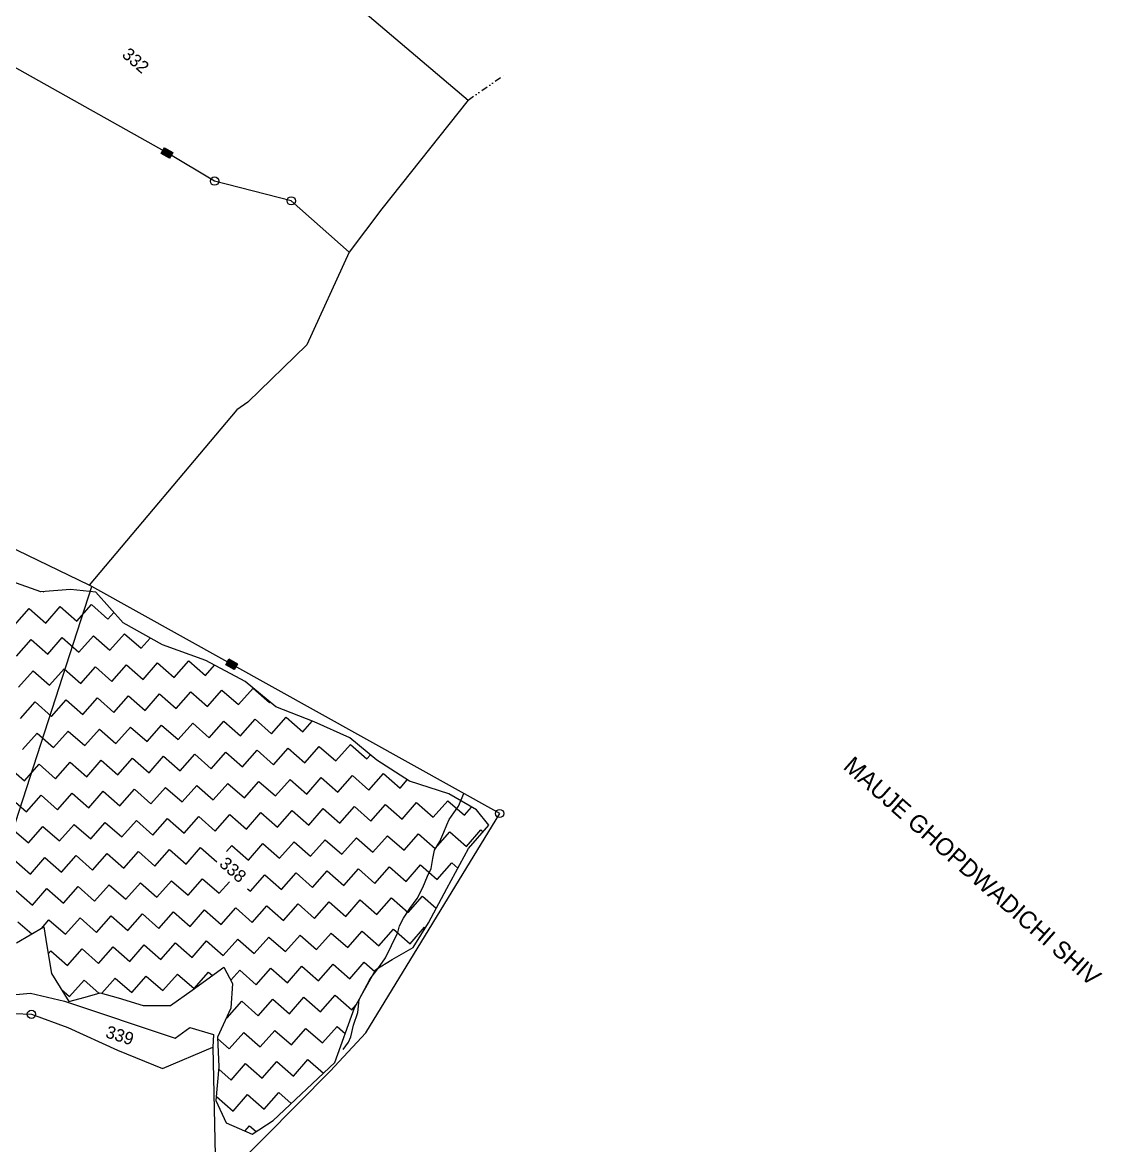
# Model space of a CAD drawing. Header units: metres. Extents: x 316400 to 324250, y 1868140 to 1873603.
# Drawn here: x 322909 to 323742, y 1870184 to 1871051 of the extents above; entities that cross this region are included whole.
import ezdxf

# ---------------------------------------------------------------- set-up
doc = ezdxf.new("R2010")
doc.units = ezdxf.units.M
doc.linetypes.add('DIVIDE', pattern=[1.25, 0.5, -0.25, 0, -0.25, 0, -0.25])
for name, color, linetype in [('LINE_WATER', 4, 'Continuous'), ('POLY_HATCH', 12, 'Continuous'), ('POLY_PARCEL', 6, 'Continuous'), ('TEXT_MAPOUT', 7, 'Continuous'), ('TEXT_PARCEL', 7, 'Continuous'), ('V_BOUND_LINE', 7, 'Continuous'), ('V_DIVIDE_LINE', 7, 'DIVIDE')]:
    doc.layers.add(name, color=color, linetype=linetype)
doc.styles.add('TEXT_MAP', font='')
doc.styles.get('TEXT_MAP').set_extended_font_data('Kruti Dev 050')

msp = doc.modelspace()

# ---------------------------------------------------------------- hatches: boundary and pattern name
for points in [[(323018.28, 1870954.43), (323015.75, 1870949.93), (323022.25, 1870946.27), (323024.79, 1870950.77)], [(323072.05, 1870551.56), (323074.56, 1870556.07), (323068.04, 1870559.7), (323065.53, 1870555.19)]]:
    msp.add_hatch(color=256).paths.add_polyline_path(points)

# ---------------------------------------------------------------- linework, layer by layer
for points in [[(323022.25, 1870946.27), (323015.75, 1870949.93), (323018.28, 1870954.43), (323024.79, 1870950.77)], [(323068.04, 1870559.7), (323074.56, 1870556.07), (323072.05, 1870551.56), (323065.53, 1870555.19)]]:
    msp.add_lwpolyline(points, close=True)
for centre in [(323056.9, 1870928.63), (323116.06, 1870913.43), (323276.9, 1870440.4), (322915.62, 1870285.42)]:
    msp.add_circle(centre, 3.19)
at = {"layer": 'LINE_WATER'}
for p, q in [((323245.13, 1870446), (323249.18, 1870455.84)), ((323237.85, 1870435.91), (323245.13, 1870446)), ((323245.13, 1870446), (323245.13, 1870446)), ((323233.85, 1870426.13), (323236.08, 1870431.79)), ((323236.08, 1870431.79), (323237.85, 1870435.91)), ((323230.6, 1870418.71), (323233.85, 1870426.13)), ((323226.55, 1870411.99), (323230.6, 1870418.71)), ((323224.11, 1870398.06), (323225.39, 1870405.73)), ((323225.39, 1870405.73), (323226.55, 1870411.99)), ((323221.27, 1870391.98), (323224.11, 1870398.06)), ((323217.52, 1870383.39), (323221.27, 1870391.98)), ((323213.12, 1870374.86), (323217.52, 1870383.39)), ((323207.52, 1870367.19), (323213.12, 1870374.86)), ((323202.76, 1870359.68), (323207.52, 1870367.19)), ((323198.29, 1870348.54), (323199.62, 1870353.58)), ((323199.62, 1870353.58), (323202.76, 1870359.68)), ((323193.5, 1870338.57), (323198.29, 1870348.54)), ((323188.88, 1870328.98), (323193.5, 1870338.57)), ((323182.86, 1870320.44), (323188.88, 1870328.98)), ((323177.08, 1870312.76), (323182.86, 1870320.44)), ((323172.65, 1870304.61), (323177.08, 1870312.76)), ((323168.48, 1870296.75), (323172.65, 1870304.61)), ((323167.37, 1870286.72), (323168.48, 1870296.75)), ((323163.99, 1870276.93), (323167.37, 1870286.72)), ((323161.96, 1870268.08), (323163.99, 1870276.93)), ((323160.16, 1870263.81), (323161.96, 1870268.08)), ((323156.17, 1870258.28), (323160.16, 1870263.81))]:
    msp.add_line(p, q, dxfattribs=at)
at = {"layer": 'POLY_HATCH'}
for p, q in [((322922.88, 1870611.46), (322900.35, 1870619.58)), ((322945.81, 1870613.43), (322922.88, 1870611.46)), ((322965.19, 1870611.36), (322945.81, 1870613.43)), ((322986.3, 1870587.56), (322965.19, 1870611.36)), ((323016.68, 1870570.58), (322986.3, 1870587.56)), ((323050.21, 1870558.65), (323016.68, 1870570.58)), ((323080.55, 1870542.36), (323050.21, 1870558.65)), ((323104.16, 1870522.88), (323080.55, 1870542.36)), ((323133.86, 1870511.06), (323104.16, 1870522.88)), ((323161.17, 1870498.74), (323133.86, 1870511.06)), ((323182.21, 1870481.52), (323161.17, 1870498.74)), ((323207.35, 1870465.25), (323182.21, 1870481.52)), ((323237.61, 1870455.55), (323207.35, 1870465.25)), ((323259.03, 1870443.2), (323237.61, 1870455.55)), ((323268.62, 1870431.5), (323259.03, 1870443.2)), ((323252.97, 1870413.35), (323268.62, 1870431.5)), ((323236.04, 1870382.64), (323252.97, 1870413.35)), ((323221.97, 1870355.93), (323236.04, 1870382.64)), ((322904.16, 1870340.56), (322925.04, 1870352.8)), ((322925.04, 1870352.8), (322927.53, 1870338.22)), ((323210.18, 1870336.98), (323221.97, 1870355.93)), ((322927.53, 1870338.22), (322931.16, 1870316.78)), ((323193.95, 1870327.81), (323210.18, 1870336.98)), ((323181.46, 1870319.92), (323193.95, 1870327.81)), ((323039.63, 1870304.04), (323063.98, 1870321.69)), ((323063.98, 1870321.69), (323070.85, 1870309.13)), ((323164.8, 1870290.26), (323181.46, 1870319.92)), ((322931.16, 1870316.78), (322944.5, 1870295.26)), ((323070.85, 1870309.13), (323069.47, 1870290.14)), ((322956.94, 1870298.65), (322968.68, 1870301.99)), ((322968.68, 1870301.99), (322982.62, 1870298.19)), ((323022.89, 1870292.06), (323039.63, 1870304.04)), ((322944.5, 1870295.26), (322956.94, 1870298.65)), ((322982.62, 1870298.19), (323001.89, 1870292.29)), ((323001.89, 1870292.29), (323022.89, 1870292.06)), ((323069.47, 1870290.14), (323059.28, 1870267.83)), ((323149.64, 1870248.22), (323164.8, 1870290.26)), ((323059.28, 1870267.83), (323060.23, 1870244.84)), ((323102.06, 1870203.45), (323149.64, 1870248.22)), ((323060.23, 1870244.84), (323057.9, 1870218.86)), ((323057.9, 1870218.86), (323065.78, 1870201.51)), ((323065.78, 1870201.51), (323085.92, 1870192.89)), ((323085.92, 1870192.89), (323102.06, 1870203.45))]:
    msp.add_line(p, q, dxfattribs=at)
at = {"layer": 'POLY_HATCH', "linetype": 'Continuous', "ltscale": 10}
for p, q in [((322948.98, 1870613.09), (322949.11, 1870612.98)), ((322949.11, 1870612.98), (322949.19, 1870613.07)), ((322924.87, 1870611.63), (322925.08, 1870611.45)), ((322925.08, 1870611.45), (322925.27, 1870611.67)), ((322902.58, 1870585.9), (322913.83, 1870598.68)), ((322913.83, 1870598.68), (322926.6, 1870587.42)), ((322926.6, 1870587.42), (322937.86, 1870600.2)), ((322937.86, 1870600.2), (322950.63, 1870588.95)), ((322950.63, 1870588.95), (322961.88, 1870601.73)), ((322961.88, 1870601.73), (322974.66, 1870590.48)), ((322974.66, 1870590.48), (322979.17, 1870595.6)), ((322952.16, 1870564.92), (322963.41, 1870577.7)), ((322963.41, 1870577.7), (322976.19, 1870566.45)), ((322976.19, 1870566.45), (322987.44, 1870579.23)), ((322987.44, 1870579.23), (323000.22, 1870567.98)), ((322904.1, 1870561.87), (322915.35, 1870574.65)), ((322915.35, 1870574.65), (322928.13, 1870563.4)), ((322928.13, 1870563.4), (322939.38, 1870576.17)), ((322939.38, 1870576.17), (322952.16, 1870564.92)), ((323000.22, 1870567.98), (323007.18, 1870575.89)), ((322929.66, 1870539.37), (322940.91, 1870552.14)), ((322940.91, 1870552.14), (322953.69, 1870540.89)), ((322953.69, 1870540.89), (322964.94, 1870553.67)), ((322964.94, 1870553.67), (322977.71, 1870542.42)), ((322977.71, 1870542.42), (322988.97, 1870555.2)), ((322988.97, 1870555.2), (323001.74, 1870543.95)), ((323001.74, 1870543.95), (323012.99, 1870556.72)), ((323012.99, 1870556.72), (323025.77, 1870545.47)), ((323025.77, 1870545.47), (323037.02, 1870558.25)), ((323037.02, 1870558.25), (323049.8, 1870547)), ((323049.8, 1870547), (323056.9, 1870555.06)), ((322905.63, 1870537.84), (322916.88, 1870550.62)), ((322916.88, 1870550.62), (322929.66, 1870539.37)), ((323027.3, 1870521.44), (323038.55, 1870534.22)), ((323038.55, 1870534.22), (323051.33, 1870522.97)), ((323051.33, 1870522.97), (323062.58, 1870535.75)), ((323062.58, 1870535.75), (323075.35, 1870524.5)), ((323075.35, 1870524.5), (323086.61, 1870537.27)), ((323086.61, 1870537.27), (323099.38, 1870526.02)), ((322907.15, 1870513.81), (322918.41, 1870526.59)), ((322918.41, 1870526.59), (322931.18, 1870515.34)), ((322931.18, 1870515.34), (322942.43, 1870528.12)), ((322942.43, 1870528.12), (322955.21, 1870516.87)), ((322955.21, 1870516.87), (322966.46, 1870529.64)), ((322966.46, 1870529.64), (322979.24, 1870518.39)), ((322979.24, 1870518.39), (322990.49, 1870531.17)), ((322990.49, 1870531.17), (323003.27, 1870519.92)), ((323003.27, 1870519.92), (323014.52, 1870532.7)), ((323014.52, 1870532.7), (323027.3, 1870521.44)), ((323099.38, 1870526.02), (323099.79, 1870526.48)), ((323004.8, 1870495.89), (323016.05, 1870508.67)), ((323016.05, 1870508.67), (323028.82, 1870497.42)), ((323028.82, 1870497.42), (323040.08, 1870510.19)), ((323040.08, 1870510.19), (323052.85, 1870498.94)), ((323052.85, 1870498.94), (323064.1, 1870511.72)), ((323064.1, 1870511.72), (323076.88, 1870500.47)), ((323076.88, 1870500.47), (323088.13, 1870513.25)), ((323088.13, 1870513.25), (323100.91, 1870502)), ((323100.91, 1870502), (323112.16, 1870514.77)), ((323112.16, 1870514.77), (323124.94, 1870503.52)), ((323124.94, 1870503.52), (323132.17, 1870511.73)), ((322908.68, 1870489.78), (322919.93, 1870502.56)), ((322919.93, 1870502.56), (322932.71, 1870491.31)), ((322932.71, 1870491.31), (322943.96, 1870504.09)), ((322943.96, 1870504.09), (322956.74, 1870492.84)), ((322956.74, 1870492.84), (322967.99, 1870505.61)), ((322967.99, 1870505.61), (322980.77, 1870494.36)), ((322980.77, 1870494.36), (322992.02, 1870507.14)), ((322992.02, 1870507.14), (323004.8, 1870495.89)), ((323102.44, 1870477.97), (323113.69, 1870490.74)), ((323113.69, 1870490.74), (323126.46, 1870479.49)), ((323126.46, 1870479.49), (323137.72, 1870492.27)), ((323137.72, 1870492.27), (323150.49, 1870481.02)), ((323150.49, 1870481.02), (323161.74, 1870493.8)), ((323161.74, 1870493.8), (323174.52, 1870482.55)), ((322982.29, 1870470.33), (322993.54, 1870483.11)), ((322993.54, 1870483.11), (323006.32, 1870471.86)), ((323006.32, 1870471.86), (323017.57, 1870484.64)), ((323017.57, 1870484.64), (323030.35, 1870473.39)), ((323030.35, 1870473.39), (323041.6, 1870486.16)), ((323041.6, 1870486.16), (323054.38, 1870474.91)), ((323054.38, 1870474.91), (323065.63, 1870487.69)), ((323065.63, 1870487.69), (323078.41, 1870476.44)), ((323078.41, 1870476.44), (323089.66, 1870489.22)), ((323089.66, 1870489.22), (323102.44, 1870477.97)), ((323174.52, 1870482.55), (323177.22, 1870485.61)), ((322897.43, 1870477.01), (322910.21, 1870465.76)), ((322910.21, 1870465.76), (322921.46, 1870478.53)), ((322921.46, 1870478.53), (322934.24, 1870467.28)), ((322934.24, 1870467.28), (322945.49, 1870480.06)), ((322945.49, 1870480.06), (322958.26, 1870468.81)), ((322958.26, 1870468.81), (322969.52, 1870481.59)), ((322969.52, 1870481.59), (322982.29, 1870470.33)), ((323079.93, 1870452.41), (323091.19, 1870465.19)), ((323091.19, 1870465.19), (323103.96, 1870453.94)), ((323103.96, 1870453.94), (323115.21, 1870466.72)), ((323115.21, 1870466.72), (323127.99, 1870455.46)), ((323127.99, 1870455.46), (323139.24, 1870468.24)), ((323139.24, 1870468.24), (323152.02, 1870456.99)), ((323152.02, 1870456.99), (323163.27, 1870469.77)), ((323163.27, 1870469.77), (323176.05, 1870458.52)), ((323176.05, 1870458.52), (323187.3, 1870471.29)), ((323187.3, 1870471.29), (323200.08, 1870460.04)), ((323200.08, 1870460.04), (323205.64, 1870466.36)), ((322935.76, 1870443.25), (322947.01, 1870456.03)), ((322947.01, 1870456.03), (322959.79, 1870444.78)), ((322959.79, 1870444.78), (322971.04, 1870457.56)), ((322971.04, 1870457.56), (322983.82, 1870446.31)), ((322983.82, 1870446.31), (322995.07, 1870459.08)), ((322995.07, 1870459.08), (323007.85, 1870447.83)), ((323007.85, 1870447.83), (323019.1, 1870460.61)), ((323019.1, 1870460.61), (323031.88, 1870449.36)), ((323031.88, 1870449.36), (323043.13, 1870462.14)), ((323043.13, 1870462.14), (323055.91, 1870450.89)), ((323055.91, 1870450.89), (323067.16, 1870463.66)), ((323067.16, 1870463.66), (323079.93, 1870452.41)), ((322898.96, 1870452.98), (322911.73, 1870441.73)), ((322911.73, 1870441.73), (322922.99, 1870454.5)), ((322922.99, 1870454.5), (322935.76, 1870443.25)), ((323201.6, 1870436.02), (323212.85, 1870448.79)), ((323212.85, 1870448.79), (323225.63, 1870437.54)), ((323225.63, 1870437.54), (323236.88, 1870450.32)), ((323236.88, 1870450.32), (323249.66, 1870439.07)), ((323057.43, 1870426.86), (323068.68, 1870439.63)), ((323068.68, 1870439.63), (323081.46, 1870428.38)), ((323081.46, 1870428.38), (323092.71, 1870441.16)), ((323092.71, 1870441.16), (323105.49, 1870429.91)), ((323105.49, 1870429.91), (323116.74, 1870442.69)), ((323116.74, 1870442.69), (323129.52, 1870431.44)), ((323129.52, 1870431.44), (323140.77, 1870444.21)), ((323140.77, 1870444.21), (323153.55, 1870432.96)), ((323153.55, 1870432.96), (323164.8, 1870445.74)), ((323164.8, 1870445.74), (323177.57, 1870434.49)), ((323177.57, 1870434.49), (323188.83, 1870447.27)), ((323188.83, 1870447.27), (323201.6, 1870436.02)), ((323249.66, 1870439.07), (323255.23, 1870445.39)), ((322913.26, 1870417.7), (322924.51, 1870430.48)), ((322924.51, 1870430.48), (322937.29, 1870419.22)), ((322937.29, 1870419.22), (322948.54, 1870432)), ((322948.54, 1870432), (322961.32, 1870420.75)), ((322961.32, 1870420.75), (322972.57, 1870433.53)), ((322972.57, 1870433.53), (322985.35, 1870422.28)), ((322985.35, 1870422.28), (322996.6, 1870435.05)), ((322996.6, 1870435.05), (323009.37, 1870423.8)), ((323009.37, 1870423.8), (323020.63, 1870436.58)), ((323020.63, 1870436.58), (323033.4, 1870425.33)), ((323033.4, 1870425.33), (323044.65, 1870438.11)), ((323044.65, 1870438.11), (323057.43, 1870426.86)), ((322900.48, 1870428.95), (322913.26, 1870417.7)), ((323155.07, 1870408.93), (323166.32, 1870421.71)), ((323166.32, 1870421.71), (323179.1, 1870410.46)), ((323179.1, 1870410.46), (323190.35, 1870423.24)), ((323190.35, 1870423.24), (323203.13, 1870411.99)), ((323203.13, 1870411.99), (323214.38, 1870424.76)), ((323214.38, 1870424.76), (323227.16, 1870413.51)), ((323227.16, 1870413.51), (323238.41, 1870426.29)), ((323238.41, 1870426.29), (323251.19, 1870415.04)), ((323251.19, 1870415.04), (323262.44, 1870427.82)), ((323262.44, 1870427.82), (323264.15, 1870426.31)), ((323034.93, 1870401.3), (323046.18, 1870414.08)), ((323046.18, 1870414.08), (323058.61, 1870403.14)), ((323066.19, 1870411.04), (323070.21, 1870415.61)), ((323070.21, 1870415.61), (323082.99, 1870404.35)), ((323082.99, 1870404.35), (323094.24, 1870417.13)), ((323094.24, 1870417.13), (323107.02, 1870405.88)), ((323107.02, 1870405.88), (323118.27, 1870418.66)), ((323118.27, 1870418.66), (323131.04, 1870407.41)), ((323131.04, 1870407.41), (323142.3, 1870420.18)), ((323142.3, 1870420.18), (323155.07, 1870408.93)), ((322902.01, 1870404.92), (322914.79, 1870393.67)), ((322914.79, 1870393.67), (322926.04, 1870406.45)), ((322926.04, 1870406.45), (322938.82, 1870395.2)), ((322938.82, 1870395.2), (322950.07, 1870407.97)), ((322950.07, 1870407.97), (322962.84, 1870396.72)), ((322962.84, 1870396.72), (322974.1, 1870409.5)), ((322974.1, 1870409.5), (322986.87, 1870398.25)), ((322986.87, 1870398.25), (322998.12, 1870411.03)), ((322998.12, 1870411.03), (323010.9, 1870399.78)), ((323010.9, 1870399.78), (323022.15, 1870412.55)), ((323022.15, 1870412.55), (323034.93, 1870401.3)), ((323132.57, 1870383.38), (323143.82, 1870396.16)), ((323143.82, 1870396.16), (323156.6, 1870384.91)), ((323156.6, 1870384.91), (323167.85, 1870397.68)), ((323167.85, 1870397.68), (323180.63, 1870386.43)), ((323180.63, 1870386.43), (323191.88, 1870399.21)), ((323191.88, 1870399.21), (323204.66, 1870387.96)), ((323204.66, 1870387.96), (323215.91, 1870400.74)), ((323215.91, 1870400.74), (323228.68, 1870389.48)), ((323228.68, 1870389.48), (323239.94, 1870402.26)), ((323239.94, 1870402.26), (323244.59, 1870398.16)), ((322988.4, 1870374.22), (322999.65, 1870387)), ((322999.65, 1870387), (323012.43, 1870375.75)), ((323012.43, 1870375.75), (323023.68, 1870388.52)), ((323023.68, 1870388.52), (323036.46, 1870377.27)), ((323036.46, 1870377.27), (323047.71, 1870390.05)), ((323047.71, 1870390.05), (323060.48, 1870378.8)), ((323060.48, 1870378.8), (323068.37, 1870387.76)), ((323084.51, 1870380.33), (323095.76, 1870393.1)), ((323095.76, 1870393.1), (323108.54, 1870381.85)), ((323108.54, 1870381.85), (323119.79, 1870394.63)), ((323119.79, 1870394.63), (323132.57, 1870383.38)), ((322903.54, 1870380.89), (322916.31, 1870369.64)), ((322916.31, 1870369.64), (322927.56, 1870382.42)), ((322927.56, 1870382.42), (322940.34, 1870371.17)), ((322940.34, 1870371.17), (322951.59, 1870383.94)), ((322951.59, 1870383.94), (322964.37, 1870372.69)), ((322964.37, 1870372.69), (322975.62, 1870385.47)), ((322975.62, 1870385.47), (322988.4, 1870374.22)), ((323082.28, 1870382.29), (323084.51, 1870380.33)), ((323110.07, 1870357.82), (323121.32, 1870370.6)), ((323121.32, 1870370.6), (323134.1, 1870359.35)), ((323134.1, 1870359.35), (323145.35, 1870372.13)), ((323145.35, 1870372.13), (323158.13, 1870360.88)), ((323158.13, 1870360.88), (323169.38, 1870373.65)), ((323169.38, 1870373.65), (323182.15, 1870362.4)), ((323182.15, 1870362.4), (323193.41, 1870375.18)), ((323193.41, 1870375.18), (323206.18, 1870363.93)), ((323206.18, 1870363.93), (323217.43, 1870376.71)), ((323217.43, 1870376.71), (323228.01, 1870367.4)), ((322965.9, 1870348.67), (322977.15, 1870361.44)), ((322977.15, 1870361.44), (322989.93, 1870350.19)), ((322989.93, 1870350.19), (323001.18, 1870362.97)), ((323001.18, 1870362.97), (323013.95, 1870351.72)), ((323013.95, 1870351.72), (323025.21, 1870364.5)), ((323025.21, 1870364.5), (323037.98, 1870353.24)), ((323037.98, 1870353.24), (323049.23, 1870366.02)), ((323049.23, 1870366.02), (323062.01, 1870354.77)), ((323062.01, 1870354.77), (323073.26, 1870367.55)), ((323073.26, 1870367.55), (323086.04, 1870356.3)), ((323086.04, 1870356.3), (323097.29, 1870369.07)), ((323097.29, 1870369.07), (323110.07, 1870357.82)), ((322905.06, 1870356.86), (322915.82, 1870347.39)), ((322923.24, 1870351.74), (322929.09, 1870358.39)), ((322929.09, 1870358.39), (322941.87, 1870347.14)), ((322941.87, 1870347.14), (322953.12, 1870359.92)), ((322953.12, 1870359.92), (322965.9, 1870348.67)), ((323207.71, 1870339.9), (323218.96, 1870352.68)), ((323218.96, 1870352.68), (323219.6, 1870352.12)), ((323063.54, 1870330.74), (323074.79, 1870343.52)), ((323074.79, 1870343.52), (323087.57, 1870332.27)), ((323087.57, 1870332.27), (323098.82, 1870345.05)), ((323098.82, 1870345.05), (323111.6, 1870333.8)), ((323111.6, 1870333.8), (323122.85, 1870346.57)), ((323122.85, 1870346.57), (323135.62, 1870335.32)), ((323135.62, 1870335.32), (323146.87, 1870348.1)), ((323146.87, 1870348.1), (323159.65, 1870336.85)), ((323159.65, 1870336.85), (323170.9, 1870349.63)), ((323170.9, 1870349.63), (323183.68, 1870338.37)), ((323183.68, 1870338.37), (323194.93, 1870351.15)), ((323194.93, 1870351.15), (323207.71, 1870339.9)), ((322943.39, 1870323.11), (322954.65, 1870335.89)), ((322954.65, 1870335.89), (322967.42, 1870324.64)), ((322967.42, 1870324.64), (322978.67, 1870337.41)), ((322978.67, 1870337.41), (322991.45, 1870326.16)), ((322991.45, 1870326.16), (323002.7, 1870338.94)), ((323002.7, 1870338.94), (323015.48, 1870327.69)), ((323015.48, 1870327.69), (323026.73, 1870340.47)), ((323026.73, 1870340.47), (323039.51, 1870329.22)), ((323039.51, 1870329.22), (323050.76, 1870341.99)), ((323050.76, 1870341.99), (323063.54, 1870330.74)), ((322928.58, 1870332.05), (322930.62, 1870334.36)), ((322930.62, 1870334.36), (322943.39, 1870323.11)), ((323041.04, 1870305.19), (323052.29, 1870317.96)), ((323052.29, 1870317.96), (323055.25, 1870315.36)), ((323069.45, 1870311.69), (323076.32, 1870319.49)), ((323076.32, 1870319.49), (323089.09, 1870308.24)), ((323089.09, 1870308.24), (323100.34, 1870321.02)), ((323100.34, 1870321.02), (323113.12, 1870309.77)), ((323113.12, 1870309.77), (323124.37, 1870322.54)), ((323124.37, 1870322.54), (323137.15, 1870311.29)), ((323137.15, 1870311.29), (323148.4, 1870324.07)), ((323148.4, 1870324.07), (323161.18, 1870312.82)), ((323161.18, 1870312.82), (323172.43, 1870325.6)), ((323172.43, 1870325.6), (323180.6, 1870318.4)), ((322944.92, 1870299.08), (322956.17, 1870311.86)), ((322956.17, 1870311.86), (322967.7, 1870301.71)), ((322969.88, 1870301.66), (322980.2, 1870313.39)), ((322980.2, 1870313.39), (322992.98, 1870302.13)), ((322992.98, 1870302.13), (323004.23, 1870314.91)), ((323004.23, 1870314.91), (323017.01, 1870303.66)), ((323017.01, 1870303.66), (323028.26, 1870316.44)), ((323028.26, 1870316.44), (323041.04, 1870305.19)), ((322938.78, 1870304.49), (322944.92, 1870299.08)), ((323138.68, 1870287.26), (323149.93, 1870300.04)), ((323149.93, 1870300.04), (323162.71, 1870288.79)), ((323066.59, 1870282.69), (323077.84, 1870295.46)), ((323077.84, 1870295.46), (323090.62, 1870284.21)), ((323090.62, 1870284.21), (323101.87, 1870296.99)), ((323101.87, 1870296.99), (323114.65, 1870285.74)), ((323114.65, 1870285.74), (323125.9, 1870298.52)), ((323125.9, 1870298.52), (323138.68, 1870287.26)), ((323162.71, 1870288.79), (323166.22, 1870292.78)), ((323066.21, 1870283.02), (323066.59, 1870282.69)), ((323116.17, 1870261.71), (323127.43, 1870274.49)), ((323127.43, 1870274.49), (323140.2, 1870263.24)), ((323140.2, 1870263.24), (323151.45, 1870276.01)), ((323151.45, 1870276.01), (323157.68, 1870270.53)), ((323059.34, 1870266.39), (323068.12, 1870258.66)), ((323068.12, 1870258.66), (323079.37, 1870271.43)), ((323079.37, 1870271.43), (323092.15, 1870260.18)), ((323092.15, 1870260.18), (323103.4, 1870272.96)), ((323103.4, 1870272.96), (323116.17, 1870261.71)), ((323093.67, 1870236.15), (323104.92, 1870248.93)), ((323104.92, 1870248.93), (323117.7, 1870237.68)), ((323117.7, 1870237.68), (323128.95, 1870250.46)), ((323128.95, 1870250.46), (323140.86, 1870239.97)), ((323060.07, 1870243.06), (323069.64, 1870234.63)), ((323069.64, 1870234.63), (323080.89, 1870247.41)), ((323080.89, 1870247.41), (323093.67, 1870236.15)), ((323071.17, 1870210.6), (323082.42, 1870223.38)), ((323082.42, 1870223.38), (323095.2, 1870212.13)), ((323095.2, 1870212.13), (323106.45, 1870224.9)), ((323106.45, 1870224.9), (323115.96, 1870216.53)), ((323058.15, 1870221.57), (323058.39, 1870221.85)), ((323058.39, 1870221.85), (323071.17, 1870210.6)), ((323080.36, 1870195.27), (323083.95, 1870199.35)), ((323083.95, 1870199.35), (323088.99, 1870194.91))]:
    msp.add_line(p, q, dxfattribs=at)
at = {"layer": 'POLY_PARCEL'}
for p, q in [((323020.27, 1870950.35), (322771.02, 1871089.98)), ((323056.9, 1870928.63), (323020.27, 1870950.35)), ((323116.06, 1870913.43), (323056.9, 1870928.63)), ((323160.78, 1870873.69), (323116.06, 1870913.43)), ((322960.24, 1870616.66), (322725.7, 1870729.66)), ((322858.78, 1870296.31), (322962.18, 1870615.72)), ((322858.78, 1870296.31), (322914.79, 1870301.8)), ((322914.79, 1870301.8), (322941.12, 1870295.54)), ((322941.12, 1870295.54), (323026.6, 1870266.98)), ((323026.6, 1870266.98), (323037.72, 1870275.22)), ((323037.72, 1870275.22), (323055.97, 1870269.81)), ((323055.97, 1870269.81), (323055.47, 1870260.02))]:
    msp.add_line(p, q, dxfattribs=at)
at = {"layer": 'V_BOUND_LINE'}
for p, q in [((323164.51, 1871065.82), (323252.62, 1870991.25)), ((323252.62, 1870991.25), (323185.87, 1870907.32)), ((323185.87, 1870907.32), (323160.78, 1870873.69)), ((323160.78, 1870873.69), (323127.99, 1870802.16)), ((323127.99, 1870802.16), (323082.58, 1870758.08)), ((323074.07, 1870752.06), (322960.24, 1870616.66)), ((323082.58, 1870758.08), (323074.07, 1870752.06)), ((322962.18, 1870615.72), (322960.24, 1870616.66)), ((323276.9, 1870440.4), (322962.18, 1870615.72)), ((323173.7, 1870271.07), (323276.9, 1870440.4)), ((322849.09, 1870288.39), (322915.62, 1870285.42)), ((322915.62, 1870285.42), (322943.56, 1870275.09)), ((322943.56, 1870275.09), (322981.99, 1870257.68)), ((323146.12, 1870241.41), (323173.7, 1870271.07)), ((322981.99, 1870257.68), (323016.62, 1870243.67)), ((323016.62, 1870243.67), (323055.47, 1870260.02)), ((323055.47, 1870260.02), (323058, 1870152.75)), ((323058, 1870152.75), (323146.12, 1870241.41))]:
    msp.add_line(p, q, dxfattribs=at)
at = {"layer": 'V_DIVIDE_LINE', "ltscale": 10}
msp.add_line((323252.62, 1870991.25), (323281.17, 1871011.18), dxfattribs=at)

# ---------------------------------------------------------------- texts
at = {"layer": 'TEXT_MAPOUT', "ltscale": 10}
msp.add_text('MAUJE GHOPDWADICHI SHIV', height=13.4055, rotation=318.63491, dxfattribs=at).set_placement((323541.18, 1870475.51))
at = {"layer": 'TEXT_PARCEL', "style": 'TEXT_MAP'}
for s, rotation, p in [('332', 318.63491, (322984.78, 1871025.27)), ('338', 318.63491, (323059.84, 1870400.5)), ('339', 342.57846, (322972.11, 1870267.76))]:
    msp.add_text(s, height=9.652, rotation=rotation, dxfattribs=at).set_placement(p)

doc.saveas('drawing.dxf')
